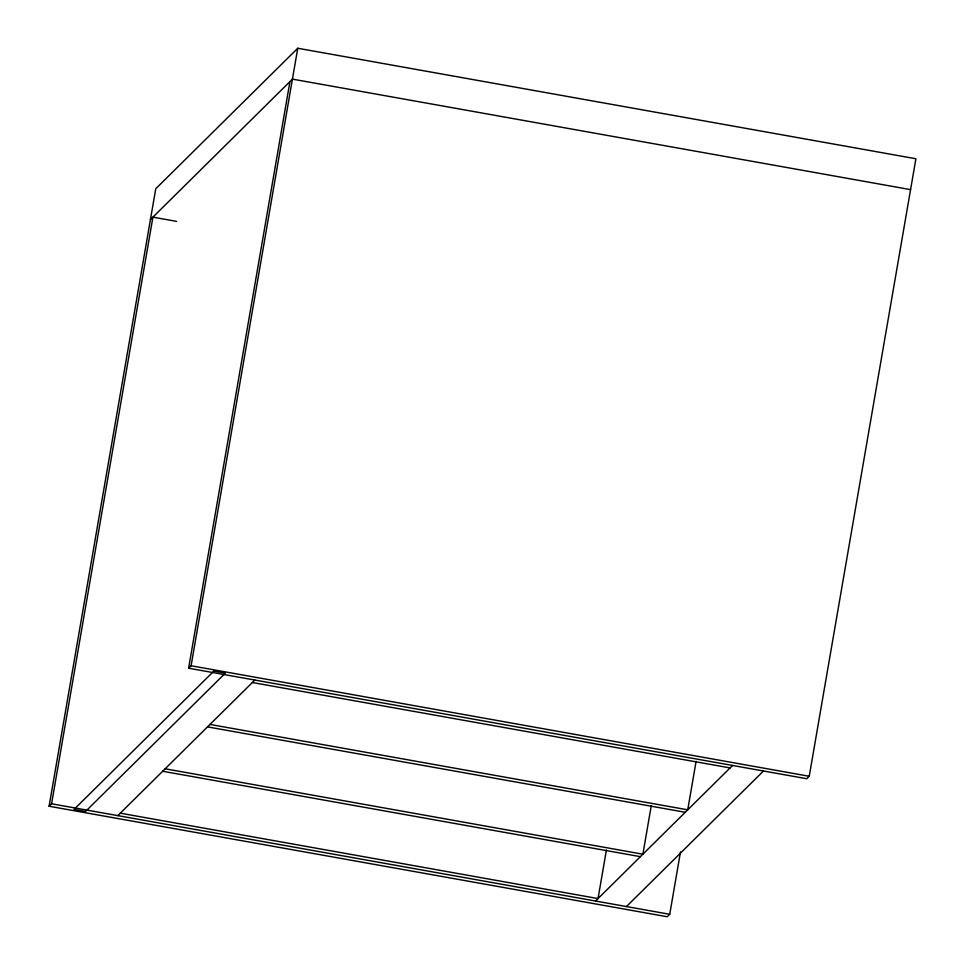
<?xml version="1.0" encoding="UTF-8"?>
<svg xmlns="http://www.w3.org/2000/svg" width="965" height="965" viewBox="0 0 965 965"><rect width="100%" height="100%" fill="white"/><g stroke="black" fill="none" stroke-linecap="round" stroke-linejoin="round"><path stroke-width="1.45" d="M680.494 851.914L669.722 914.289L667.237 916.75L49.094 806.245L155.763 188.73L297.763 48.25L915.906 158.755L809.237 776.27L806.752 778.731L188.609 668.214L289.946 81.579M49.094 806.245L51.579 803.785L152.916 217.149L176.631 221.395M188.609 668.214L191.094 665.766L297.763 48.25M606.418 850.056L598.035 898.572L120.299 813.169M651.266 805.678L642.883 854.206L165.148 768.791M696.115 761.313L687.731 809.828L209.996 724.425M150.419 219.61L292.431 79.13L910.574 189.635M117.814 815.63L254.844 680.06M595.55 901.033L732.58 765.462M626.454 906.557L763.484 770.987M191.094 665.766L809.237 776.27M252.36 682.52L730.095 767.923M207.511 726.886L685.247 812.289M162.663 771.252L640.398 856.667M51.579 803.785L669.722 914.289M213.88 671.073L74.003 809.454L85.487 811.505L225.352 673.124L213.88 671.073"/></g></svg>
